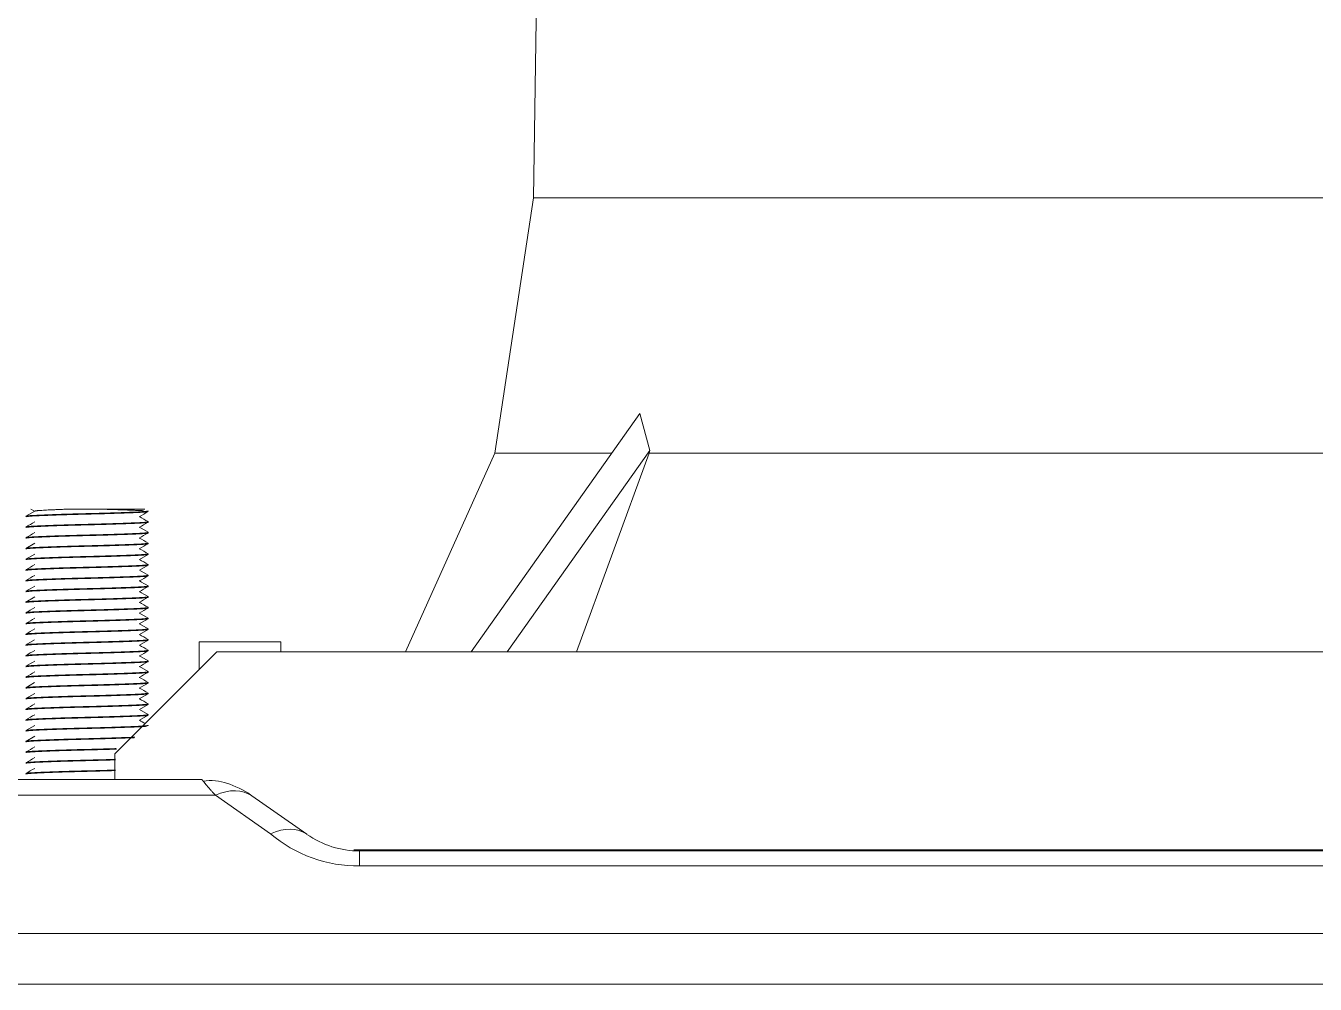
# Model space of a CAD drawing. Header units: millimetres. Extents: x 113490 to 142599, y -20467 to 115.
# Drawn here: x 134355 to 134481.4, y -6162.7 to -6068.8 of the extents above; entities that cross this region are included whole.
import ezdxf

# ---------------------------------------------------------------- set-up
doc = ezdxf.new("R2010")
doc.units = ezdxf.units.MM
doc.layers.add('DV1_0', color=7, linetype='Continuous')

msp = doc.modelspace()

# ---------------------------------------------------------------- linework, layer by layer
at = {"layer": 'DV1_0', "color": 7, "linetype": 'Continuous', "lineweight": 15}
for p, q in [((134406.36, -5980.14), (134404.76, -6085.69)), ((134404.76, -6085.69), (134400.95, -6110.72)), ((134404.76, -6085.69), (135335.76, -6085.69)), ((134398.64, -6130.18), (134415.16, -6106.81)), ((134415.16, -6106.81), (134416.14, -6110.43)), ((134402.17, -6130.18), (134416.14, -6110.43)), ((134416.14, -6110.43), (134416.1, -6110.72)), ((134400.95, -6110.72), (134392.2, -6130.18)), ((134400.95, -6110.72), (134412.4, -6110.72)), ((134416.1, -6110.72), (134408.96, -6130.18)), ((134502.71, -6110.72), (134416.1, -6110.72)), ((134355.85, -6116.39), (134354.98, -6116.89)), ((134355.47, -6116.18), (134355.83, -6116.39)), ((134366.65, -6116.18), (134359.51, -6116.18)), ((134366.97, -6118.46), (134366.12, -6117.97)), ((134366.98, -6117.47), (134366.98, -6117.42)), ((134366.98, -6118.52), (134366.98, -6118.47)), ((134355.85, -6119.54), (134354.98, -6120.04)), ((134355.85, -6120.59), (134354.98, -6121.09)), ((134366.98, -6119.57), (134366.98, -6119.52)), ((134366.98, -6120.62), (134366.98, -6120.57)), ((134366.11, -6121.13), (134366.97, -6120.62)), ((134366.11, -6122.17), (134366.97, -6121.67)), ((134366.98, -6121.67), (134366.98, -6121.62)), ((134366.97, -6122.66), (134366.12, -6122.17)), ((134366.98, -6122.72), (134366.98, -6122.67)), ((134366.98, -6123.77), (134366.98, -6123.72)), ((134355.85, -6124.79), (134354.98, -6125.29)), ((134366.98, -6124.82), (134366.98, -6124.77)), ((134366.97, -6126.86), (134366.12, -6126.37)), ((134366.98, -6125.87), (134366.98, -6125.82)), ((134366.98, -6126.92), (134366.98, -6126.87)), ((134366.1, -6127.43), (134366.97, -6126.93)), ((134366.11, -6128.48), (134366.97, -6127.97)), ((134366.97, -6127.91), (134366.12, -6127.42)), ((134366.98, -6127.97), (134366.98, -6127.92)), ((134355.84, -6128.99), (134354.98, -6129.49)), ((134366.11, -6129.53), (134366.97, -6129.02)), ((134366.98, -6129.02), (134366.98, -6128.97)), ((134371.98, -6129.18), (134379.98, -6129.18)), ((134371.98, -6129.18), (134371.98, -6131.89)), ((134379.98, -6130.18), (134379.98, -6129.18)), ((134373.69, -6130.18), (134363.69, -6140.18)), ((134366.97, -6131.06), (134366.12, -6130.57)), ((134366.98, -6130.07), (134366.98, -6130.02)), ((135367.6, -6130.18), (134373.69, -6130.18)), ((134366.97, -6132.11), (134366.12, -6131.62)), ((134366.98, -6131.12), (134366.98, -6131.07)), ((134355.84, -6133.19), (134354.98, -6133.69)), ((134366.98, -6132.17), (134366.98, -6132.12)), ((134366.98, -6133.22), (134366.98, -6133.17)), ((134355.85, -6134.24), (134354.98, -6134.74)), ((134366.1, -6134.78), (134366.97, -6134.28)), ((134366.98, -6134.27), (134366.98, -6134.22)), ((134366.11, -6135.82), (134366.97, -6135.32)), ((134366.98, -6135.32), (134366.98, -6135.27)), ((134366.11, -6136.88), (134366.97, -6136.37)), ((134366.97, -6136.31), (134366.12, -6135.82)), ((134366.98, -6136.37), (134366.98, -6136.32)), ((134355.85, -6137.39), (134354.98, -6137.89)), ((134355.85, -6138.44), (134354.98, -6138.94)), ((134363.69, -6140.18), (134363.69, -6142.68)), ((134372.24, -6142.68), (134273.26, -6142.68)), ((134355.85, -6142.64), (134355.77, -6142.68)), ((134377.15, -6144.28), (134376.91, -6144.11)), ((134382.54, -6148.05), (134377.15, -6144.28)), ((134512.02, -6149.68), (134387.7, -6149.68))]:
    msp.add_line(p, q, dxfattribs=at)
at = {"layer": 'DV1_0', "color": 7, "linetype": 'Continuous', "lineweight": 20}
for p, q in [((134373.57, -6144.22), (134273.26, -6144.22)), ((134378.96, -6147.99), (134373.57, -6144.22)), ((134387.15, -6149.58), (134512.72, -6149.58)), ((134387.7, -6149.68), (134387.7, -6151.14)), ((134512.02, -6151.14), (134387.7, -6151.14)), ((134309.64, -6157.76), (135339.26, -6157.76)), ((134309.64, -6162.73), (135339.26, -6162.73))]:
    msp.add_line(p, q, dxfattribs=at)
at = {"layer": 'DV1_0', "color": 7, "linetype": 'Continuous', "lineweight": 15}
for centre, radius, start, end in [((134373.04, -6147.96), 5.18, 70.8028, 97.5937), ((134372.24, -6150.99), 8.31, 55, 73.0515), ((134387.7, -6140.68), 9, 235, 270)]:
    msp.add_arc(centre, radius, start, end, dxfattribs=at)
at = {"layer": 'DV1_0', "color": 7, "linetype": 'Continuous', "lineweight": 20}
msp.add_arc((134387.5, -6138), 13.14, 229.4667, 270.8885, dxfattribs=at)
at = {"layer": 'DV1_0', "color": 7, "linetype": 'Continuous', "lineweight": 15}
for centre in [(134373.57, -6149.39), (134378.96, -6153.16)]:
    msp.add_ellipse(centre, major_axis=(3.58, 5.11), ratio=0.647809, start_param=0, end_param=0.82425, dxfattribs=at)
for points, weights, knots in [([(134354.98, -6116.89), (134355.03, -6116.86), (134355.43, -6116.83), (134356.76, -6116.74), (134360.2, -6116.65), (134363.63, -6116.57), (134365.74, -6116.48), (134367.07, -6116.42), (134366.97, -6116.36)], [0.940409653472, 0.955272571626, 1, 0.866025403784, 1, 0.866025403784, 1, 0.910927340067, 0.940294130174], [0.98211746, 0.98211746, 0.98211746, 0.98359662, 0.98359662, 0.98802723, 0.98802723, 0.99245785, 0.99245785, 0.99540353, 0.99540353, 0.99540353]), ([(134354.98, -6116.94), (134354.98, -6116.91), (134355.43, -6116.88), (134356.76, -6116.79), (134360.2, -6116.7), (134363.63, -6116.62), (134365.74, -6116.53), (134366.85, -6116.48), (134366.96, -6116.43)], [0.937005684544, 0.949367490769, 1, 0.866025403784, 1, 0.866025403784, 1, 0.924617813952, 0.934064754229], [0.98010034, 0.98010034, 0.98010034, 0.98181818, 0.98181818, 0.98636364, 0.98636364, 0.99090909, 0.99090909, 0.99346664, 0.99346664, 0.99346664]), ([(134355.85, -6116.39), (134355.89, -6116.36), (134356.23, -6116.33), (134357.17, -6116.26), (134359.51, -6116.18)], [0.940735776671, 0.955757985195, 1, 0.886847543423, 0.964828014894], [0.994728127, 0.994728127, 0.994728127, 0.996209998, 0.996209998, 1, 1, 1]), ([(134354.98, -6117.99), (134354.98, -6117.96), (134355.43, -6117.93), (134356.76, -6117.84), (134360.2, -6117.75), (134363.63, -6117.67), (134365.74, -6117.58), (134366.98, -6117.53), (134366.98, -6117.47)], [0.937005684544, 0.949367490769, 1, 0.866025403784, 1, 0.866025403784, 1, 0.916657913015, 0.937005684544], [0.95282761, 0.95282761, 0.95282761, 0.95454545, 0.95454545, 0.95909091, 0.95909091, 0.96363636, 0.96363636, 0.96646397, 0.96646397, 0.96646397]), ([(134354.99, -6117.93), (134355.07, -6117.9), (134355.43, -6117.88), (134356.76, -6117.79), (134360.2, -6117.7), (134363.63, -6117.62), (134365.74, -6117.53), (134367.03, -6117.48), (134366.97, -6117.41)], [0.943109560128, 0.95901964813, 1, 0.866025403784, 1, 0.866025403784, 1, 0.91315126906, 0.938901527465], [0.95565768, 0.95565768, 0.95565768, 0.95701293, 0.95701293, 0.96144354, 0.96144354, 0.96587416, 0.96587416, 0.96874629, 0.96874629, 0.96874629]), ([(134354.98, -6119.04), (134354.98, -6119.01), (134355.43, -6118.98), (134356.76, -6118.89), (134360.2, -6118.8), (134363.63, -6118.72), (134365.74, -6118.63), (134366.98, -6118.58), (134366.98, -6118.52)], [0.937005684544, 0.949367490769, 1, 0.866025403784, 1, 0.866025403784, 1, 0.916657913015, 0.937005684544], [0.92555488, 0.92555488, 0.92555488, 0.92727273, 0.92727273, 0.93181818, 0.93181818, 0.93636364, 0.93636364, 0.93919124, 0.93919124, 0.93919124]), ([(134354.99, -6118.98), (134355.06, -6118.95), (134355.43, -6118.93), (134356.76, -6118.84), (134360.2, -6118.75), (134363.63, -6118.67), (134365.74, -6118.58), (134367.09, -6118.52), (134366.97, -6118.46)], [0.942920757725, 0.958775347131, 1, 0.866025403784, 1, 0.866025403784, 1, 0.909947002662, 0.940954901324], [0.92906591, 0.92906591, 0.92906591, 0.93042923, 0.93042923, 0.93485985, 0.93485985, 0.93929046, 0.93929046, 0.94226857, 0.94226857, 0.94226857]), ([(134354.98, -6120.04), (134355.02, -6120.01), (134355.43, -6119.98), (134356.76, -6119.89), (134360.2, -6119.8), (134363.63, -6119.72), (134365.74, -6119.63), (134367.13, -6119.57), (134366.96, -6119.51)], [0.939713309122, 0.954198913777, 1, 0.866025403784, 1, 0.866025403784, 1, 0.907072492652, 0.943057807076], [0.90233087, 0.90233087, 0.90233087, 0.90384554, 0.90384554, 0.90827616, 0.90827616, 0.91270677, 0.91270677, 0.91577994, 0.91577994, 0.91577994]), ([(134354.98, -6120.09), (134354.98, -6120.06), (134355.43, -6120.03), (134356.76, -6119.94), (134360.2, -6119.85), (134363.63, -6119.77), (134365.74, -6119.68), (134366.98, -6119.63), (134366.98, -6119.57)], [0.937005684544, 0.949367490769, 1, 0.866025403784, 1, 0.866025403784, 1, 0.916657913015, 0.937005684544], [0.89828215, 0.89828215, 0.89828215, 0.9, 0.9, 0.90454545, 0.90454545, 0.90909091, 0.90909091, 0.91191852, 0.91191852, 0.91191852]), ([(134354.98, -6121.09), (134355.02, -6121.06), (134355.43, -6121.03), (134356.76, -6120.94), (134360.2, -6120.85), (134363.63, -6120.77), (134365.74, -6120.68), (134367.09, -6120.62), (134366.97, -6120.56)], [0.939846462589, 0.954408382882, 1, 0.866025403784, 1, 0.866025403784, 1, 0.909587042622, 0.941204725272], [0.87575411, 0.87575411, 0.87575411, 0.87726185, 0.87726185, 0.88169246, 0.88169246, 0.88612308, 0.88612308, 0.88911309, 0.88911309, 0.88911309]), ([(134354.98, -6121.14), (134354.98, -6121.11), (134355.43, -6121.08), (134356.76, -6120.99), (134360.2, -6120.9), (134363.63, -6120.82), (134365.74, -6120.73), (134366.98, -6120.68), (134366.98, -6120.62)], [0.937005684544, 0.949367490769, 1, 0.866025403784, 1, 0.866025403784, 1, 0.916657913015, 0.937005684544], [0.87100943, 0.87100943, 0.87100943, 0.87272727, 0.87272727, 0.87727273, 0.87727273, 0.88181818, 0.88181818, 0.88464579, 0.88464579, 0.88464579]), ([(134354.98, -6122.19), (134354.98, -6122.16), (134355.43, -6122.13), (134356.76, -6122.04), (134360.2, -6121.95), (134363.63, -6121.87), (134365.74, -6121.78), (134366.98, -6121.73), (134366.98, -6121.67)], [0.937005684544, 0.949367490769, 1, 0.866025403784, 1, 0.866025403784, 1, 0.916657913015, 0.937005684544], [0.8437367, 0.8437367, 0.8437367, 0.84545455, 0.84545455, 0.85, 0.85, 0.85454545, 0.85454545, 0.85737306, 0.85737306, 0.85737306]), ([(134354.99, -6122.13), (134355.06, -6122.1), (134355.43, -6122.08), (134356.76, -6121.99), (134360.2, -6121.9), (134363.63, -6121.82), (134365.74, -6121.73), (134367.03, -6121.68), (134366.97, -6121.61)], [0.942523596791, 0.958253723104, 1, 0.866025403784, 1, 0.866025403784, 1, 0.913211915691, 0.938865619464], [0.84929758, 0.84929758, 0.84929758, 0.85067816, 0.85067816, 0.85510877, 0.85510877, 0.85953939, 0.85953939, 0.86240952, 0.86240952, 0.86240952]), ([(134354.98, -6123.24), (134354.98, -6123.21), (134355.43, -6123.18), (134356.76, -6123.09), (134360.2, -6123), (134363.63, -6122.92), (134365.74, -6122.83), (134366.98, -6122.78), (134366.98, -6122.72)], [0.937005684544, 0.949367490769, 1, 0.866025403784, 1, 0.866025403784, 1, 0.916657913015, 0.937005684544], [0.81646397, 0.81646397, 0.81646397, 0.81818182, 0.81818182, 0.82272727, 0.82272727, 0.82727273, 0.82727273, 0.83010034, 0.83010034, 0.83010034]), ([(134355, -6123.18), (134355.07, -6123.15), (134355.43, -6123.13), (134356.76, -6123.04), (134360.2, -6122.95), (134363.63, -6122.87), (134365.74, -6122.78), (134367.07, -6122.72), (134366.97, -6122.66)], [0.943411927292, 0.959406186163, 1, 0.866025403784, 1, 0.866025403784, 1, 0.911003390223, 0.940244069836], [0.822752, 0.822752, 0.822752, 0.82409446, 0.82409446, 0.82852508, 0.82852508, 0.83295569, 0.83295569, 0.83589886, 0.83589886, 0.83589886]), ([(134354.98, -6124.24), (134355.03, -6124.21), (134355.43, -6124.18), (134356.76, -6124.09), (134360.2, -6124), (134363.63, -6123.92), (134365.74, -6123.83), (134367.13, -6123.77), (134366.96, -6123.71)], [0.940379779749, 0.955227576202, 1, 0.866025403784, 1, 0.866025403784, 1, 0.907404373793, 0.942802415562], [0.79603012, 0.79603012, 0.79603012, 0.79751077, 0.79751077, 0.80194139, 0.80194139, 0.806372, 0.806372, 0.80943419, 0.80943419, 0.80943419]), ([(134354.98, -6124.29), (134354.98, -6124.26), (134355.43, -6124.23), (134356.76, -6124.14), (134360.2, -6124.05), (134363.63, -6123.97), (134365.74, -6123.88), (134366.98, -6123.83), (134366.98, -6123.77)], [0.937005684544, 0.949367490769, 1, 0.866025403784, 1, 0.866025403784, 1, 0.916657913015, 0.937005684544], [0.78919124, 0.78919124, 0.78919124, 0.79090909, 0.79090909, 0.79545455, 0.79545455, 0.8, 0.8, 0.80282761, 0.80282761, 0.80282761]), ([(134354.98, -6125.29), (134355.02, -6125.26), (134355.43, -6125.23), (134356.76, -6125.14), (134360.2, -6125.05), (134363.63, -6124.97), (134365.74, -6124.88), (134367.11, -6124.82), (134366.96, -6124.76)], [0.93946088209, 0.953796016575, 1, 0.866025403784, 1, 0.866025403784, 1, 0.908359497092, 0.942085772819], [0.76939909, 0.76939909, 0.76939909, 0.77092708, 0.77092708, 0.77535769, 0.77535769, 0.77978831, 0.77978831, 0.78281891, 0.78281891, 0.78281891]), ([(134354.98, -6125.34), (134354.98, -6125.31), (134355.43, -6125.28), (134356.76, -6125.19), (134360.2, -6125.1), (134363.63, -6125.02), (134365.74, -6124.93), (134366.98, -6124.88), (134366.98, -6124.82)], [0.937005684544, 0.949367490769, 1, 0.866025403784, 1, 0.866025403784, 1, 0.916657913015, 0.937005684544], [0.76191852, 0.76191852, 0.76191852, 0.76363636, 0.76363636, 0.76818182, 0.76818182, 0.77272727, 0.77272727, 0.77555488, 0.77555488, 0.77555488]), ([(134354.98, -6126.39), (134354.98, -6126.36), (134355.43, -6126.33), (134356.76, -6126.24), (134360.2, -6126.15), (134363.63, -6126.07), (134365.74, -6125.98), (134366.98, -6125.93), (134366.98, -6125.87)], [0.937005684544, 0.949367490769, 1, 0.866025403784, 1, 0.866025403784, 1, 0.916657913015, 0.937005684544], [0.73464579, 0.73464579, 0.73464579, 0.73636364, 0.73636364, 0.74090909, 0.74090909, 0.74545455, 0.74545455, 0.74828215, 0.74828215, 0.74828215]), ([(134354.99, -6126.33), (134355.05, -6126.3), (134355.43, -6126.28), (134356.76, -6126.19), (134360.2, -6126.1), (134363.63, -6126.02), (134365.74, -6125.93), (134367.04, -6125.88), (134366.97, -6125.81)], [0.941813228179, 0.957292806461, 1, 0.866025403784, 1, 0.866025403784, 1, 0.912855027697, 0.939078506014], [0.74293104, 0.74293104, 0.74293104, 0.74434339, 0.74434339, 0.748774, 0.748774, 0.75320462, 0.75320462, 0.75608655, 0.75608655, 0.75608655]), ([(134355, -6127.38), (134355.07, -6127.35), (134355.43, -6127.33), (134356.76, -6127.24), (134360.2, -6127.15), (134363.63, -6127.07), (134365.74, -6126.98), (134367.05, -6126.93), (134366.97, -6126.86)], [0.943596258038, 0.959639076609, 1, 0.866025403784, 1, 0.866025403784, 1, 0.911962578916, 0.939627503352], [0.71642494, 0.71642494, 0.71642494, 0.71775969, 0.71775969, 0.72219031, 0.72219031, 0.72662093, 0.72662093, 0.72953237, 0.72953237, 0.72953237]), ([(134354.98, -6127.44), (134354.98, -6127.41), (134355.43, -6127.38), (134356.76, -6127.29), (134360.2, -6127.2), (134363.63, -6127.12), (134365.74, -6127.03), (134366.98, -6126.98), (134366.98, -6126.92)], [0.937005684544, 0.949367490769, 1, 0.866025403784, 1, 0.866025403784, 1, 0.916657913015, 0.937005684544], [0.70737306, 0.70737306, 0.70737306, 0.70909091, 0.70909091, 0.71363636, 0.71363636, 0.71818182, 0.71818182, 0.72100943, 0.72100943, 0.72100943]), ([(134354.98, -6128.49), (134354.98, -6128.46), (134355.43, -6128.43), (134356.76, -6128.34), (134360.2, -6128.25), (134363.63, -6128.17), (134365.74, -6128.08), (134366.98, -6128.03), (134366.98, -6127.97)], [0.937005684544, 0.949367490769, 1, 0.866025403784, 1, 0.866025403784, 1, 0.916657913015, 0.937005684544], [0.68010034, 0.68010034, 0.68010034, 0.68181818, 0.68181818, 0.68636364, 0.68636364, 0.69090909, 0.69090909, 0.6937367, 0.6937367, 0.6937367]), ([(134354.99, -6128.43), (134355.04, -6128.41), (134355.43, -6128.38), (134356.76, -6128.29), (134360.2, -6128.2), (134363.63, -6128.12), (134365.74, -6128.03), (134367.12, -6127.97), (134366.96, -6127.91)], [0.941224818249, 0.956467072199, 1, 0.866025403784, 1, 0.866025403784, 1, 0.908057190003, 0.942309652079], [0.68973634, 0.68973634, 0.68973634, 0.691176, 0.691176, 0.69560662, 0.69560662, 0.70003723, 0.70003723, 0.70307783, 0.70307783, 0.70307783]), ([(134354.98, -6129.49), (134355.02, -6129.46), (134355.43, -6129.43), (134356.76, -6129.34), (134360.2, -6129.25), (134363.63, -6129.17), (134365.74, -6129.08), (134367.13, -6129.02), (134366.96, -6128.96)], [0.939291130934, 0.953520627137, 1, 0.866025403784, 1, 0.866025403784, 1, 0.907529299377, 0.942707133853], [0.66305521, 0.66305521, 0.66305521, 0.66459231, 0.66459231, 0.66902293, 0.66902293, 0.67345354, 0.67345354, 0.6765116, 0.6765116, 0.6765116]), ([(134354.98, -6129.54), (134354.98, -6129.51), (134355.43, -6129.48), (134356.76, -6129.39), (134360.2, -6129.3), (134363.63, -6129.22), (134365.74, -6129.13), (134366.98, -6129.08), (134366.98, -6129.02)], [0.937005684544, 0.949367490769, 1, 0.866025403784, 1, 0.866025403784, 1, 0.916657913015, 0.937005684544], [0.65282761, 0.65282761, 0.65282761, 0.65454545, 0.65454545, 0.65909091, 0.65909091, 0.66363636, 0.66363636, 0.66646397, 0.66646397, 0.66646397]), ([(134354.98, -6130.53), (134355.04, -6130.51), (134355.43, -6130.48), (134356.76, -6130.39), (134360.2, -6130.3), (134363.63, -6130.22), (134365.74, -6130.13), (134367.05, -6130.08), (134366.97, -6130.01)], [0.941071399518, 0.956246952046, 1, 0.866025403784, 1, 0.866025403784, 1, 0.912036569576, 0.939581083352], [0.63656168, 0.63656168, 0.63656168, 0.63800862, 0.63800862, 0.64243923, 0.64243923, 0.64686985, 0.64686985, 0.64977885, 0.64977885, 0.64977885]), ([(134354.98, -6130.59), (134354.98, -6130.56), (134355.43, -6130.53), (134356.76, -6130.44), (134360.2, -6130.35), (134363.63, -6130.27), (134365.74, -6130.18), (134366.98, -6130.13), (134366.98, -6130.07)], [0.937005684544, 0.949367490769, 1, 0.866025403784, 1, 0.866025403784, 1, 0.916657913015, 0.937005684544], [0.62555488, 0.62555488, 0.62555488, 0.62727273, 0.62727273, 0.63181818, 0.63181818, 0.63636364, 0.63636364, 0.63919124, 0.63919124, 0.63919124]), ([(134354.98, -6131.64), (134354.98, -6131.61), (134355.43, -6131.58), (134356.76, -6131.49), (134360.2, -6131.4), (134363.63, -6131.32), (134365.74, -6131.23), (134366.98, -6131.18), (134366.98, -6131.12)], [0.937005684544, 0.949367490769, 1, 0.866025403784, 1, 0.866025403784, 1, 0.916657913015, 0.937005684544], [0.59828215, 0.59828215, 0.59828215, 0.6, 0.6, 0.60454545, 0.60454545, 0.60909091, 0.60909091, 0.61191852, 0.61191852, 0.61191852]), ([(134355, -6131.58), (134355.07, -6131.55), (134355.43, -6131.53), (134356.76, -6131.44), (134360.2, -6131.35), (134363.63, -6131.27), (134365.74, -6131.18), (134367.04, -6131.13), (134366.97, -6131.06)], [0.943477815595, 0.959489667189, 1, 0.866025403784, 1, 0.866025403784, 1, 0.91271238853, 0.939164655087], [0.61008523, 0.61008523, 0.61008523, 0.61142492, 0.61142492, 0.61585554, 0.61585554, 0.62028616, 0.62028616, 0.62317281, 0.62317281, 0.62317281]), ([(134354.98, -6132.69), (134354.98, -6132.66), (134355.43, -6132.63), (134356.76, -6132.54), (134360.2, -6132.45), (134363.63, -6132.37), (134365.74, -6132.28), (134366.98, -6132.23), (134366.98, -6132.17)], [0.937005684544, 0.949367490769, 1, 0.866025403784, 1, 0.866025403784, 1, 0.916657913015, 0.937005684544], [0.57100943, 0.57100943, 0.57100943, 0.57272727, 0.57272727, 0.57727273, 0.57727273, 0.58181818, 0.58181818, 0.58464579, 0.58464579, 0.58464579]), ([(134354.98, -6133.69), (134355.02, -6133.66), (134355.43, -6133.63), (134356.76, -6133.54), (134360.2, -6133.45), (134363.63, -6133.37), (134365.74, -6133.28), (134367.13, -6133.22), (134366.96, -6133.16)], [0.939390346916, 0.953682032033, 1, 0.866025403784, 1, 0.866025403784, 1, 0.907104578681, 0.943032972411], [0.55672578, 0.55672578, 0.55672578, 0.55825754, 0.55825754, 0.56268816, 0.56268816, 0.56711877, 0.56711877, 0.57019087, 0.57019087, 0.57019087]), ([(134354.98, -6133.74), (134354.98, -6133.71), (134355.43, -6133.68), (134356.76, -6133.59), (134360.2, -6133.5), (134363.63, -6133.42), (134365.74, -6133.33), (134366.98, -6133.28), (134366.98, -6133.22)], [0.937005684544, 0.949367490769, 1, 0.866025403784, 1, 0.866025403784, 1, 0.916657913015, 0.937005684544], [0.5437367, 0.5437367, 0.5437367, 0.54545455, 0.54545455, 0.55, 0.55, 0.55454545, 0.55454545, 0.55737306, 0.55737306, 0.55737306]), ([(134354.99, -6132.63), (134355.06, -6132.6), (134355.43, -6132.58), (134356.76, -6132.49), (134360.2, -6132.4), (134363.63, -6132.32), (134365.74, -6132.23), (134367.1, -6132.17), (134366.96, -6132.11)], [0.942179632222, 0.957793095246, 1, 0.866025403784, 1, 0.866025403784, 1, 0.908952300797, 0.941654682047], [0.58344543, 0.58344543, 0.58344543, 0.58484123, 0.58484123, 0.58927185, 0.58927185, 0.59370246, 0.59370246, 0.59671346, 0.59671346, 0.59671346]), ([(134354.98, -6134.74), (134355.03, -6134.71), (134355.43, -6134.68), (134356.76, -6134.59), (134360.2, -6134.5), (134363.63, -6134.42), (134365.74, -6134.33), (134367.07, -6134.27), (134366.97, -6134.21)], [0.940385977938, 0.955236919326, 1, 0.866025403784, 1, 0.866025403784, 1, 0.910880795997, 0.940324853187], [0.53019351, 0.53019351, 0.53019351, 0.53167385, 0.53167385, 0.53610446, 0.53610446, 0.54053508, 0.54053508, 0.5434823, 0.5434823, 0.5434823]), ([(134354.98, -6134.79), (134354.98, -6134.76), (134355.43, -6134.73), (134356.76, -6134.64), (134360.2, -6134.55), (134363.63, -6134.47), (134365.74, -6134.38), (134366.98, -6134.33), (134366.98, -6134.27)], [0.937005684544, 0.949367490769, 1, 0.866025403784, 1, 0.866025403784, 1, 0.916657913015, 0.937005684544], [0.51646397, 0.51646397, 0.51646397, 0.51818182, 0.51818182, 0.52272727, 0.52272727, 0.52727273, 0.52727273, 0.53010034, 0.53010034, 0.53010034]), ([(134354.98, -6135.84), (134354.98, -6135.81), (134355.43, -6135.78), (134356.76, -6135.69), (134360.2, -6135.6), (134363.63, -6135.52), (134365.74, -6135.43), (134366.98, -6135.38), (134366.98, -6135.32)], [0.937005684544, 0.949367490769, 1, 0.866025403784, 1, 0.866025403784, 1, 0.916657913015, 0.937005684544], [0.48919124, 0.48919124, 0.48919124, 0.49090909, 0.49090909, 0.49545455, 0.49545455, 0.5, 0.5, 0.50282761, 0.50282761, 0.50282761]), ([(134354.99, -6135.78), (134355.07, -6135.75), (134355.43, -6135.73), (134356.76, -6135.64), (134360.2, -6135.55), (134363.63, -6135.47), (134365.74, -6135.38), (134367.03, -6135.33), (134366.97, -6135.26)], [0.943090954014, 0.958995674764, 1, 0.866025403784, 1, 0.866025403784, 1, 0.913161813371, 0.938895276443], [0.50373412, 0.50373412, 0.50373412, 0.50509016, 0.50509016, 0.50952077, 0.50952077, 0.51395139, 0.51395139, 0.51682317, 0.51682317, 0.51682317]), ([(134354.98, -6136.89), (134354.98, -6136.86), (134355.43, -6136.83), (134356.76, -6136.74), (134360.2, -6136.65), (134363.63, -6136.57), (134365.74, -6136.48), (134366.98, -6136.43), (134366.98, -6136.37)], [0.937005684544, 0.949367490769, 1, 0.866025403784, 1, 0.866025403784, 1, 0.916657913015, 0.937005684544], [0.46191852, 0.46191852, 0.46191852, 0.46363636, 0.46363636, 0.46818182, 0.46818182, 0.47272727, 0.47272727, 0.47555488, 0.47555488, 0.47555488]), ([(134354.99, -6136.83), (134355.06, -6136.8), (134355.43, -6136.78), (134356.76, -6136.69), (134360.2, -6136.6), (134363.63, -6136.52), (134365.74, -6136.43), (134367.09, -6136.37), (134366.97, -6136.31)], [0.942944413397, 0.9588060832, 1, 0.866025403784, 1, 0.866025403784, 1, 0.90998676411, 0.94092754285], [0.47714416, 0.47714416, 0.47714416, 0.47850646, 0.47850646, 0.48293708, 0.48293708, 0.48736769, 0.48736769, 0.49034448, 0.49034448, 0.49034448]), ([(134354.98, -6137.89), (134355.02, -6137.86), (134355.43, -6137.83), (134356.76, -6137.74), (134360.2, -6137.65), (134363.63, -6137.57), (134365.74, -6137.48), (134367.13, -6137.42), (134366.96, -6137.36)], [0.939730352436, 0.954225840736, 1, 0.866025403784, 1, 0.866025403784, 1, 0.907078428939, 0.943053210057], [0.45040899, 0.45040899, 0.45040899, 0.45192277, 0.45192277, 0.45635339, 0.45635339, 0.460784, 0.460784, 0.46385697, 0.46385697, 0.46385697]), ([(134354.98, -6137.94), (134354.98, -6137.91), (134355.43, -6137.88), (134356.76, -6137.79), (134360.2, -6137.7), (134363.63, -6137.62), (134365.74, -6137.53), (134366.5, -6137.5), (134366.8, -6137.46)], [0.937005684544, 0.949367490769, 1, 0.866025403784, 1, 0.866025403784, 1, 0.946673704078, 0.935798647676], [0.43464579, 0.43464579, 0.43464579, 0.43636364, 0.43636364, 0.44090909, 0.44090909, 0.44545455, 0.44545455, 0.44726379, 0.44726379, 0.44726379]), ([(134354.98, -6138.94), (134355.02, -6138.91), (134355.43, -6138.88), (134356.76, -6138.79), (134360.2, -6138.7), (134363.55, -6138.62), (134365.66, -6138.53)], [0.93982861428, 0.954380424162, 1, 0.866025403784, 1, 0.868778067224, 0.994607786446], [0.42383041, 0.42383041, 0.42383041, 0.42533908, 0.42533908, 0.42976969, 0.42976969, 0.43410928, 0.43410928, 0.43410928]), ([(134354.98, -6138.99), (134354.98, -6138.96), (134355.43, -6138.93), (134356.76, -6138.84), (134360.2, -6138.75), (134363.5, -6138.67), (134365.61, -6138.58)], [0.937005684544, 0.949367490769, 1, 0.866025403784, 1, 0.870520743281, 0.99131099129], [0.40737306, 0.40737306, 0.40737306, 0.40909091, 0.40909091, 0.41363636, 0.41363636, 0.4180293, 0.4180293, 0.4180293]), ([(134354.98, -6140.04), (134354.98, -6140.01), (134355.43, -6139.98), (134356.76, -6139.89), (134360.2, -6139.8), (134362.14, -6139.76), (134363.86, -6139.7)], [0.937005684544, 0.949367490769, 1, 0.866025403784, 1, 0.919369994008, 0.935791191004], [0.380100335, 0.380100335, 0.380100335, 0.381818182, 0.381818182, 0.386363636, 0.386363636, 0.38909923, 0.38909923, 0.38909923]), ([(134354.98, -6141.09), (134354.98, -6141.06), (134355.43, -6141.03), (134356.76, -6140.94), (134360.2, -6140.85), (134362.09, -6140.81), (134363.78, -6140.75)], [0.937005684544, 0.949367490769, 1, 0.866025403784, 1, 0.921245713241, 0.935079691095], [0.352827608, 0.352827608, 0.352827608, 0.354545455, 0.354545455, 0.359090909, 0.359090909, 0.361762864, 0.361762864, 0.361762864]), ([(134354.99, -6139.98), (134355.06, -6139.95), (134355.43, -6139.93), (134356.76, -6139.84), (134360.2, -6139.75), (134362.12, -6139.71), (134363.83, -6139.65)], [0.942498740042, 0.958220717788, 1, 0.866025403784, 1, 0.920103918393, 0.935500288287], [0.397373721, 0.397373721, 0.397373721, 0.398755386, 0.398755386, 0.403186001, 0.403186001, 0.40582821, 0.40582821, 0.40582821]), ([(134355, -6141.03), (134355.07, -6141), (134355.43, -6140.98), (134356.76, -6140.89), (134360.2, -6140.8), (134362.09, -6140.76), (134363.78, -6140.7)], [0.94342438897, 0.959421995447, 1, 0.866025403784, 1, 0.921245713241, 0.935079691095], [0.370829756, 0.370829756, 0.370829756, 0.372171693, 0.372171693, 0.376602309, 0.376602309, 0.379206757, 0.379206757, 0.379206757]), ([(134354.98, -6142.09), (134355.03, -6142.06), (134355.43, -6142.03), (134356.76, -6141.94), (134360.2, -6141.85), (134362.09, -6141.81), (134363.78, -6141.75)], [0.940407993887, 0.955270074366, 1, 0.866025403784, 1, 0.921245713241, 0.935079691095], [0.344108757, 0.344108757, 0.344108757, 0.345588001, 0.345588001, 0.350018616, 0.350018616, 0.352623065, 0.352623065, 0.352623065]), ([(134354.98, -6142.14), (134354.98, -6142.11), (134355.43, -6142.08), (134356.76, -6141.99), (134360.2, -6141.9), (134362.09, -6141.86), (134363.78, -6141.8)], [0.937005684544, 0.949367490769, 1, 0.866025403784, 1, 0.921245713241, 0.935079691095], [0.325554881, 0.325554881, 0.325554881, 0.327272727, 0.327272727, 0.331818182, 0.331818182, 0.334490136, 0.334490136, 0.334490136])]:
    msp.add_rational_spline(points, weights, degree=2, knots=knots, dxfattribs=at)
msp.add_rational_spline([(134366.52, -6116.35), (134365.19, -6116.27), (134361.76, -6116.18)], [1, 0.866025403784, 1], degree=2, dxfattribs=at)
for points in [[(134366.1, -6116.93), (134366.39, -6116.76), (134366.68, -6116.6), (134366.97, -6116.43)], [(134355.86, -6117.43), (134355.57, -6117.6), (134355.28, -6117.76), (134354.99, -6117.93)], [(134366.09, -6117.98), (134366.38, -6117.82), (134366.67, -6117.65), (134366.96, -6117.48)], [(134366.97, -6117.41), (134366.69, -6117.25), (134366.4, -6117.08), (134366.12, -6116.92)], [(134355.86, -6118.48), (134355.57, -6118.65), (134355.28, -6118.82), (134354.99, -6118.98)], [(134366.1, -6119.03), (134366.39, -6118.86), (134366.67, -6118.7), (134366.96, -6118.53)], [(134366.97, -6119.51), (134366.68, -6119.35), (134366.4, -6119.18), (134366.12, -6119.02)], [(134366.1, -6120.08), (134366.39, -6119.91), (134366.68, -6119.74), (134366.97, -6119.58)], [(134366.96, -6120.56), (134366.68, -6120.39), (134366.4, -6120.23), (134366.12, -6120.07)], [(134355.86, -6121.63), (134355.57, -6121.8), (134355.28, -6121.97), (134354.99, -6122.13)], [(134366.97, -6121.61), (134366.68, -6121.45), (134366.4, -6121.28), (134366.12, -6121.12)], [(134355.86, -6122.68), (134355.57, -6122.85), (134355.28, -6123.01), (134354.99, -6123.18)], [(134366.1, -6123.23), (134366.39, -6123.06), (134366.68, -6122.89), (134366.97, -6122.73)], [(134355.85, -6123.74), (134355.56, -6123.9), (134355.27, -6124.07), (134354.98, -6124.24)], [(134366.1, -6124.28), (134366.39, -6124.11), (134366.67, -6123.95), (134366.96, -6123.78)], [(134366.97, -6123.71), (134366.69, -6123.55), (134366.4, -6123.38), (134366.12, -6123.22)], [(134366.96, -6124.76), (134366.68, -6124.59), (134366.4, -6124.43), (134366.12, -6124.27)], [(134366.09, -6125.33), (134366.38, -6125.17), (134366.67, -6125), (134366.96, -6124.83)], [(134366.96, -6125.81), (134366.68, -6125.64), (134366.4, -6125.48), (134366.12, -6125.32)], [(134355.85, -6125.83), (134355.56, -6126), (134355.27, -6126.17), (134354.99, -6126.33)], [(134355.86, -6126.88), (134355.57, -6127.05), (134355.28, -6127.21), (134354.99, -6127.38)], [(134366.1, -6126.38), (134366.39, -6126.21), (134366.68, -6126.05), (134366.97, -6125.88)], [(134355.85, -6127.93), (134355.56, -6128.1), (134355.27, -6128.27), (134354.98, -6128.44)], [(134366.96, -6128.96), (134366.68, -6128.79), (134366.4, -6128.63), (134366.12, -6128.47)], [(134355.85, -6130.03), (134355.56, -6130.2), (134355.27, -6130.37), (134354.98, -6130.54)], [(134366.1, -6130.58), (134366.39, -6130.41), (134366.68, -6130.24), (134366.97, -6130.08)], [(134366.96, -6130.01), (134366.68, -6129.84), (134366.4, -6129.68), (134366.12, -6129.52)], [(134355.86, -6131.08), (134355.57, -6131.25), (134355.28, -6131.41), (134354.99, -6131.58)], [(134366.1, -6131.63), (134366.38, -6131.47), (134366.67, -6131.3), (134366.96, -6131.13)], [(134355.85, -6132.13), (134355.57, -6132.3), (134355.28, -6132.47), (134354.99, -6132.63)], [(134366.09, -6132.68), (134366.38, -6132.52), (134366.67, -6132.35), (134366.96, -6132.18)], [(134366.1, -6133.73), (134366.39, -6133.56), (134366.68, -6133.4), (134366.97, -6133.23)], [(134366.97, -6133.16), (134366.68, -6133), (134366.4, -6132.83), (134366.12, -6132.67)], [(134366.96, -6134.21), (134366.68, -6134.04), (134366.4, -6133.88), (134366.12, -6133.72)], [(134355.86, -6135.28), (134355.57, -6135.45), (134355.28, -6135.61), (134354.99, -6135.78)], [(134366.97, -6135.26), (134366.69, -6135.1), (134366.4, -6134.93), (134366.12, -6134.77)], [(134355.86, -6136.33), (134355.57, -6136.5), (134355.28, -6136.66), (134354.99, -6136.83)], [(134366.68, -6137.19), (134366.49, -6137.09), (134366.3, -6136.98), (134366.12, -6136.87)], [(134355.86, -6139.48), (134355.57, -6139.65), (134355.28, -6139.82), (134354.99, -6139.98)], [(134355.86, -6140.53), (134355.57, -6140.7), (134355.28, -6140.86), (134354.99, -6141.03)], [(134355.85, -6141.59), (134355.56, -6141.75), (134355.27, -6141.92), (134354.98, -6142.09)]]:
    msp.add_open_spline(points, degree=3, dxfattribs=at)
msp.add_open_spline([(134372.35, -6142.82), (134372.34, -6142.81), (134372.32, -6142.78), (134372.29, -6142.75), (134372.27, -6142.72), (134372.26, -6142.7), (134372.25, -6142.69), (134372.25, -6142.68), (134372.24, -6142.68), (134372.24, -6142.68), (134372.24, -6142.68)], degree=3, knots=[0.7510552, 0.7510552, 0.7510552, 0.7510552, 0.7916124, 0.8314593, 0.8682647, 0.9005811, 0.9291259, 0.9542346, 0.9772576, 1, 1, 1, 1], dxfattribs=at)
at = {"layer": 'DV1_0', "color": 7, "linetype": 'Continuous', "lineweight": 20}
msp.add_open_spline([(134373.57, -6144.22), (134373.53, -6144.18), (134373.45, -6144.09), (134373.35, -6143.98), (134373.24, -6143.86), (134373.15, -6143.76), (134373.06, -6143.66), (134372.98, -6143.56), (134372.9, -6143.48), (134372.83, -6143.39), (134372.76, -6143.31), (134372.69, -6143.24), (134372.64, -6143.17), (134372.58, -6143.1), (134372.53, -6143.04), (134372.48, -6142.98), (134372.43, -6142.92), (134372.39, -6142.87), (134372.36, -6142.84), (134372.35, -6142.82), (134372.35, -6142.82)], degree=3, knots=[0, 0, 0, 0, 0.0543595, 0.1067072, 0.1570729, 0.2056296, 0.252514, 0.2978724, 0.3418516, 0.3846049, 0.4262954, 0.4671026, 0.5072332, 0.5469375, 0.5865442, 0.6265138, 0.6676215, 0.7095311, 0.7509673, 0.7510552, 0.7510552, 0.7510552, 0.7510552], dxfattribs=at)

doc.saveas('drawing.dxf')
